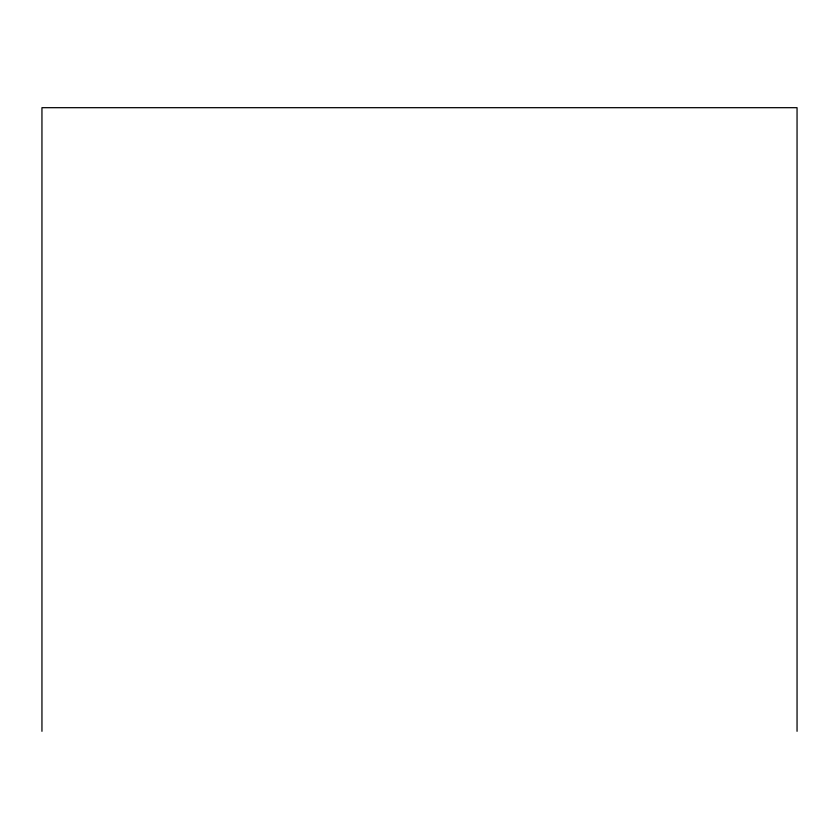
<?xml version="1.0" encoding="UTF-8"?>
<svg xmlns="http://www.w3.org/2000/svg" width="839" height="839" viewBox="0 0 839 839"><rect width="100%" height="100%" fill="white"/><g stroke="black" fill="none" stroke-linecap="round" stroke-linejoin="round"><path stroke-width="1.26" d="M797.05 731.314L797.05 107.686L41.95 107.686L41.95 731.314"/></g></svg>
